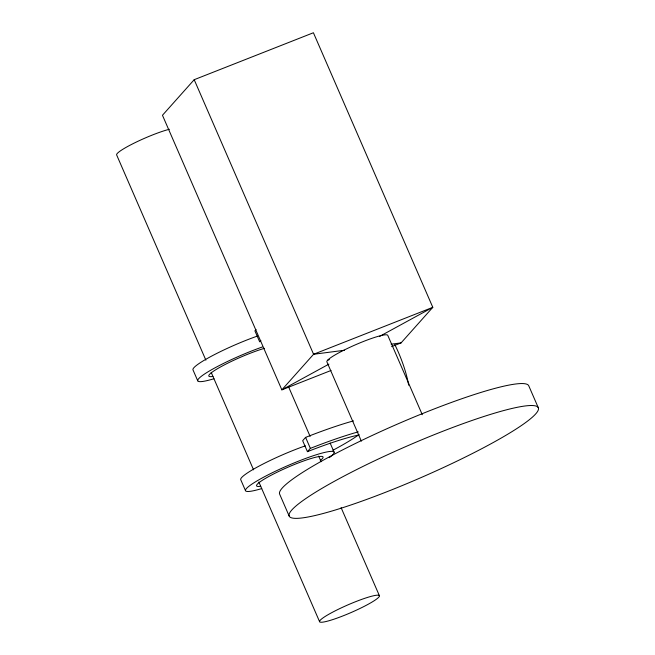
<?xml version="1.0" encoding="UTF-8"?>
<svg xmlns="http://www.w3.org/2000/svg" width="655" height="655" viewBox="0 0 655 655"><rect width="100%" height="100%" fill="white"/><g stroke="black" fill="none" stroke-linecap="round" stroke-linejoin="round"><path stroke-width="0.98" d="M391.6 346.626L401.065 342.901L432.799 307.326L313.409 32.75L194.199 79.697L162.465 115.272L281.855 389.848L331.053 370.468M256.08 329.531L254.901 330.849L259.683 341.836L260.854 340.518M353.487 420.887A105.651 13.427 -23.5 0 0 305.598 437.384L302.659 440.684L307.432 451.663A90.554 11.503 -23.5 0 1 358.956 434.969M307.432 451.663L310.372 448.372A105.651 13.427 -23.5 0 1 358.26 431.874M328.908 364.123L281.855 389.848L313.581 354.273L432.799 307.326L379.523 336.449M327.525 360.324L329.383 359.587M344.399 350.269L313.581 354.273L194.199 79.697M391.125 344.186L401.065 342.901M538.369 407.893A135.831 17.259 -23.5 0 0 346.241 474.932A135.831 17.259 -23.5 0 0 356.656 502.999A135.831 17.259 -23.5 0 0 538.369 407.893L528.814 385.926A135.831 17.259 -23.5 0 0 398.191 423.769A135.831 17.259 -23.5 0 0 279.595 494.026L289.142 515.993M422.287 414.721L387.785 335.376A33.2 4.217 -23.5 0 0 355.853 344.62A33.2 4.217 -23.5 0 0 326.861 361.797L361.363 441.151M330.128 443.058L334.115 452.204M288.519 386.72L310.126 436.402M318.682 456.085L321.13 461.709M341.099 507.633L379.409 595.739A32.603 4.143 -23.5 0 1 335.794 618.566A32.603 4.143 -23.5 0 1 333.297 611.827A32.603 4.143 -23.5 0 1 379.409 595.739M305.598 437.384L310.372 448.372M205.883 360.176L116.631 154.907A32.603 4.143 -23.5 0 1 135.56 142.422A32.603 4.143 -23.5 0 1 169.383 129.272M211.18 372.359L253.567 469.84M258.864 482.031L319.591 621.685M197.745 380.817L192.963 369.829A48.298 6.141 -23.5 0 1 257.579 336.015M245.494 490.644L240.721 479.665A48.298 6.141 -23.5 0 1 305.328 445.842M358.981 434.633A90.554 11.503 -23.5 0 1 332.871 450.288M260.715 486.264A36.221 4.601 -23.5 0 1 288.2 467.105A36.221 4.601 -23.5 0 1 320.311 460.416M261.738 488.573A48.298 6.141 -23.5 0 1 253.575 483.022A48.298 6.141 -23.5 0 1 312.812 455.896A48.298 6.141 -23.5 0 1 329.244 457.665M212.957 376.437A36.221 4.601 -23.5 0 1 221.39 366.481A36.221 4.601 -23.5 0 1 264.415 348.345M213.98 378.737A48.298 6.141 -23.5 0 1 204.95 373.751A48.298 6.141 -23.5 0 1 262.352 346.994M394.752 344.489A45.997 12.117 68.5 0 1 408.663 385.181"/></g></svg>
